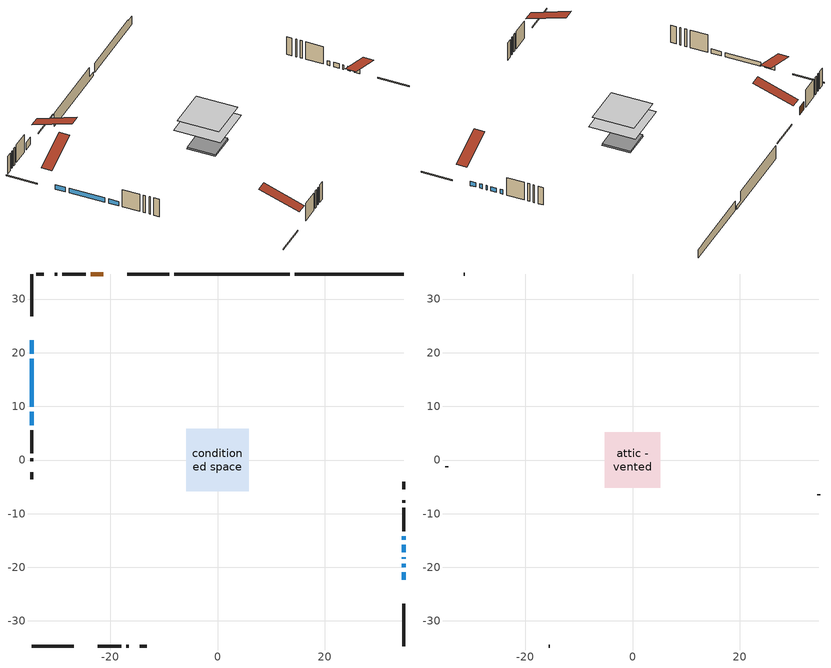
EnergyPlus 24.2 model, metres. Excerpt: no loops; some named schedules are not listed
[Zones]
conditioned space
 floor adiabatic (AdiabaticFloorConstruction): -5.83,-5.83 -5.83,5.83 5.83,5.83 5.83,-5.83 z3.69
 floor foundation (Slab1 construction): -3.46,-3.46 -3.46,3.46 3.46,3.46 3.46,-3.46 z-1.98
 floor foundation (Slab1 construction 1): -3.56,-3.56 -3.56,3.56 3.56,3.56 3.56,-3.56 z-2.41
 wall outside (RimJoist1 construction): -8.95,34.66 -16.78,34.66 / -34.66,-34.66 -26.83,-34.66 / -34.66,34.66 -34.66,26.83 / 34.66,-34.66 34.66,-26.83 z1.25:1.55
 wall outside (AdiabaticWallConstruction 1): -21.29,34.66 -23.62,34.66 z1.25:3.28
 wall outside (AdiabaticWallConstruction): 34.66,-22.32 34.66,-20.93 / -34.66,22.32 -34.66,19.8 / 34.66,-20 34.66,-19.31 / -34.66,18.87 -34.66,9.95 / -34.66,9.02 -34.66,6.5 / 34.66,-18.39 34.66,-18.11 / 34.66,-17.19 34.66,-15.79 / 34.66,-14.87 34.66,-14.18 z1.25:2.47
 wall outside (Wall1 construction): -24.55,34.66 -28.9,34.66 / -22.32,-34.66 -17.98,-34.66 / -34.66,5.57 -34.66,1.23 / 34.66,-13.25 34.66,-8.91 z1.25:6.13
 wall outside (Wall2 construction): -29.83,34.66 -30.32,34.66 / -17.05,-34.66 -16.55,-34.66 / -34.66,0.3 -34.66,-0.2 / 34.66,-7.98 34.66,-7.48 z1.25:6.13
 wall outside (Wall4 construction): -32.39,34.66 -33.73,34.66 / -14.48,-34.66 -13.14,-34.66 / -34.66,-2.27 -34.66,-3.61 / 34.66,-5.41 34.66,-4.07 z1.25:6.13
 wall foundation (FoundationWall1 construction): 14.39,34.66,-1.98 14.39,34.66,0.46 32.64,34.66,0.46 32.64,34.66,0.3 34.66,34.66,0.3 34.66,34.66,-1.98
 wall foundation (FoundationWall2 construction): -8.02,34.66,-2.41 -8.02,34.66,1.25 11.32,34.66,1.25 11.32,34.66,-1.36 13.46,34.66,-1.36 13.46,34.66,-2.41
 window (WindowConstruction): 34.66,-22.32 34.66,-20.93 z1.25:2.47
 window (WindowConstruction 7): -34.66,22.32 -34.66,19.8 z1.25:2.47
 window (WindowConstruction 1): 34.66,-20 34.66,-19.31 z1.25:2.47
 window (WindowConstruction 2): -34.66,18.87 -34.66,9.95 z1.25:2.47
 window (WindowConstruction 3): -34.66,9.02 -34.66,6.5 z1.25:2.47
 window (WindowConstruction 4): 34.66,-18.39 34.66,-18.12 z1.25:2.47
 window (WindowConstruction 5): 34.66,-17.19 34.66,-15.8 z1.25:2.47
 window (WindowConstruction 6): 34.66,-14.87 34.66,-14.18 z1.25:2.47
 door (Door): -21.29,34.66 -23.62,34.66 z1.25:3.28
 ceiling adiabatic (AdiabaticFloorConstruction): 5.83,-5.83 5.83,5.83 -5.83,5.83 -5.83,-5.83 z3.69
attic - vented
 floor to conditioned space (Floor1 construction Reversed): -5.17,-5.17 -5.17,5.17 5.17,5.17 5.17,-5.17 z6.13
 wall outside (Wall3 construction): -31.25,34.66 -31.46,34.66 / -15.62,-34.66 -15.41,-34.66 / -34.66,-1.13 -34.66,-1.34 / 34.66,-6.55 34.66,-6.34 z1.25:6.13
 roof outside (Roof1 construction): -20.37,34.66,6.13 -20.37,24.59,9.48 -17.71,24.59,9.48 -17.71,34.66,6.13; -23.25,-34.66,6.13 -23.25,-24.59,9.48 -25.9,-24.59,9.48 -25.9,-34.66,6.13; -34.66,23.25,6.13 -24.59,23.25,9.48 -24.59,25.9,9.48 -34.66,25.9,6.13; 34.66,-23.25,6.13 24.59,-23.25,9.48 24.59,-25.9,9.48 34.66,-25.9,6.13
[Building]
Building 1: Terrain=Suburbs
[Site:Location]
Regina Intl AP_SK: Latitude {deg}=50.43; Longitude {deg}=-104.67; Time Zone {hr}=-6; Elevation {m}=578; Keep Site Location Information=Yes
[Site:GroundTemperature:Shallow]
-2.28208, -4.75844, -4.95676, -3.7816, 0.936024, 5.63167, 9.70254, 12.2813, 12.5004, 10.403, 6.43594, 1.88434
[Site:WaterMainsTemperature]
Calculation Method=Schedule; Temperature Schedule=mains temperature schedule
[Material] Roughness=Rough; Thermal Absorptance=0.9
Name | Thickness {m} | Conductivity {W/m-K} | Density {kg/m3} | Specific Heat {J/kg-K} | Solar Absorptance | Visible Absorptance
asphalt or fiberglass shingles | 0.00635 | 0.162714 | 1121.4 | 1465.45 | 0.84 | 0.84
ceiling loosefill ins | 0.169333 | 0.0480833 | 16.02 | 1046.75 | 0.7 | 0.7
ceiling stud and cavity | 0.1397 | 0.325149 | 65.682 | 1177.47 | 0.7 | 0.7
concrete 4.0 in. | 0.1016 | 1.803125 | 2242.8 | 837.4 | 0.7 | 0.7
concrete 8.0 in. | 0.2032 | 1.803125 | 2242.8 | 837.4 | 0.7 | 0.7
door material | 0.04445 | 0.0451087 | 512.64 | 1214.23 | 0.7 | 0.7
exterior vertical ins | 0.0457286 | 0.029427 | 32.04 | 1214.23 | 0.7 | 0.7
exterior vertical ins 1 | 0.00222023 | 0.029427 | 32.04 | 1214.23 | 0.7 | 0.7
floor covering | 0.0127 | 0.0433444 | 54.468 | 1339.84 | 0.6 | 0.6
floor rigid ins; wall rigid ins | 0.512978 | 0.029427 | 32.04 | 1214.23 | 0.7 | 0.7
floor stud and cavity | 0.1397 | 1.75129 | 37.0049 | 1207.88 | 0.7 | 0.7
furniture material conditioned space 1 | 0.1524 | 0.115458 | 640.8 | 1214.23 | 0.6 | 0.6
gypsum board | 0.0127 | 0.160291 | 801 | 837.4 | 0.6 | 0.6
gypsum board 1 | 0.0127 | 0.160291 | 801 | 837.4 | 0.7 | 0.7
osb sheathing 0.5 in. | 0.0127 | 0.115458 | 512.64 | 1214.23 | 0.7 | 0.7
osb sheathing 0.75 in. | 0.01905 | 0.115458 | 512.64 | 1214.23 | 0.7 | 0.7
osb sheathing 2.0 in. | 0.0508 | 0.115458 | 512.64 | 1214.23 | 0.7 | 0.7
rim joist stud and cavity | 0.0508 | 0.0309689 | 125.044 | 1163.47 | 0.6 | 0.6
wall stud and cavity | 0.1397 | 0.0929022 | 139.0536 | 1170.24 | 0.7 | 0.7
wall stud and cavity 1 | 0.1397 | 0.100175 | 139.0536 | 1170.24 | 0.7 | 0.7
wall stud and cavity 2 | 0.0889 | 6.1454 | 50.32683 | 1063.81 | 0.6 | 0.6
wall stud and cavity 3 | 0.1397 | 0.0985229 | 139.0536 | 1170.24 | 0.7 | 0.7
wall stud and cavity 4 | 0.0889 | 0.380278 | 52.3479 | 1209.89 | 0.7 | 0.7
wall stud and cavity 5 | 0.0889 | 0.391764 | 83.0341 | 1211.67 | 0.7 | 0.7
wood siding | 0.0254 | 0.102417 | 544.68 | 1172.36 | 0 | 0
wood siding 1 | 0.00254 | 0.102417 | 544.68 | 1172.36 | 0 | 0
wood siding 2; wood siding 3; wood siding 4 | 0.0254 | 0.102417 | 544.68 | 1172.36 | 0.7 | 0.7
[WindowMaterial:SimpleGlazingSystem]
Name | U-Factor {W/m2-K} | Solar Heat Gain Coefficient
WindowMaterial | 2.77995 | 0.66
WindowMaterial 1 | 2.76916 | 0.64
WindowMaterial 2 | 2.87364 | 0.71
WindowMaterial 3 | 2.92587 | 0.66
WindowMaterial 4 | 4.66618 | 0.62
WindowMaterial 5 | 2.95029 | 0.64
[Construction]
AdiabaticFloorConstruction: floor stud and cavity, floor rigid ins, osb sheathing 0.75 in., floor covering
AdiabaticWallConstruction: wood siding 3, wall rigid ins, wall stud and cavity 4, gypsum board
AdiabaticWallConstruction 1: wood siding 4, wall rigid ins, wall stud and cavity 4, gypsum board
Door: door material
Floor1 construction Reversed: gypsum board, ceiling stud and cavity, ceiling loosefill ins
FoundationWall1 construction; FoundationWall2 construction: concrete 8.0 in., gypsum board 1
furniture construction conditioned space 1: furniture material conditioned space 1
PartitionWallConstruction: gypsum board, wall stud and cavity 5, gypsum board
RimJoist1 construction: wood siding 2, osb sheathing 2.0 in., rim joist stud and cavity
Roof1 construction: asphalt or fiberglass shingles
Slab1 construction; Slab1 construction 1: concrete 4.0 in.
Wall1 construction: wood siding, osb sheathing 0.5 in., wall stud and cavity, gypsum board
Wall2 construction: wood siding, osb sheathing 0.5 in., wall stud and cavity 1, gypsum board
Wall3 construction: wood siding 1, wall stud and cavity 2
Wall4 construction: wood siding, osb sheathing 0.5 in., wall stud and cavity 3, gypsum board
WindowConstruction; WindowConstruction 5: WindowMaterial
WindowConstruction 1: WindowMaterial 1
WindowConstruction 2: WindowMaterial 2
WindowConstruction 3; WindowConstruction 7: WindowMaterial 3
WindowConstruction 4: WindowMaterial 4
WindowConstruction 6: WindowMaterial 5
[Zone] Multiplier=1; Part of Total Floor Area=Yes
Name | Volume {m3}
attic - vented | 58.2771
conditioned space | 586.4
[Space]
Name | Zone | Volume {m3}
attic - vented 1 | attic - vented | 58.2771
conditioned space 1 | conditioned space | 586.4
[ZoneInfiltration:EffectiveLeakageArea]
infil attic - vented 1: Zone or Space=attic - vented 1; Schedule=Always On Discrete; Effective Air Leakage Area {cm2}=3376.74; Stack Coefficient=0.000572584; Wind Coefficient=1.61674e-05
[ZoneMixing]
whole house fan mix: Zone or Space=attic - vented; Schedule=Always On Continuous; Design Flow Rate Calculation Method=Flow/Zone; Design Flow Rate {m3/s}=0; Source Zone or Space=conditioned space
[SurfaceProperty:ExposedFoundationPerimeter] Exposed Perimeter Calculation Method=TotalExposedPerimeter
Name | Total Exposed Perimeter {m}
Slab1 | 20.269
Slab1 1 | 21.488
[InternalMass] Zone or ZoneList=conditioned space; Space or SpaceList=conditioned space 1
Name | Construction | Surface Area {m2}
furniture mass conditioned space 1 | furniture construction conditioned space 1 | 93.8399
partition wall mass | PartitionWallConstruction | 234.6
[Lights]
interior lighting: Zone or ZoneList or Space or SpaceList=conditioned space 1; Schedule=interior lighting schedule; Design Level Calculation Method=LightingLevel; Lighting Level {W}=343.2; Return Air Fraction=0; Fraction Radiant=0.6; Fraction Visible=0.2; Fraction Replaceable=1
[People]
occupants: Zone or ZoneList or Space or SpaceList=conditioned space 1; Number of People Schedule=occupants schedule; Number of People Calculation Method=People; Number of People=3; Fraction Radiant=0.314171; Sensible Heat Fraction=0.56303; Activity Level Schedule=occupants activity schedule; Carbon Dioxide Generation Rate {m3/s-W}=0; Enable ASHRAE 55 Comfort Warnings=No; Mean Radiant Temperature Calculation Type=EnclosureAveraged
[ElectricEquipment] Zone or ZoneList or Space or SpaceList=conditioned space 1; Design Level Calculation Method=EquipmentLevel
Name | Schedule | Design Level {W} | Fraction Latent | Fraction Radiant | Fraction Lost
clothes dryer | clothes dryer schedule | 140.772 | 0.015 | 0.081 | 0.85
clothes washer | clothes washer schedule | 32.1985 | 0.03 | 0.162 | 0.7
cooking range | cooking range schedule | 215.147 | 0.08 | 0.432 | 0.2
dishwasher | dishwasher schedule | 66.8632 | 0.3 | 0.18 | 0.4
fridge | fridge schedule | 72.9452 | 0 | 0.6 | 0
mech vent house fan | mech vent house fan schedule | 0 | 0 | 0 | 1
mech vent house fan cfis | mech vent house fan cfis schedule | 0 | 0 | 0 | 0
misc plug loads | misc plug loads schedule | 494.7 | 0.045 | 0.513 | 0.1
whole house fan | Always On Discrete | 0 | 0 | 0 | 1
[OtherEquipment] Zone or ZoneList or Space or SpaceList=conditioned space 1; Design Level Calculation Method=EquipmentLevel
Name | Fuel Type | Schedule | Design Level {W} | Fraction Latent | Fraction Radiant | Fraction Lost
clothes dryer 1 | Electricity | clothes dryer schedule | 0 | 0.015 | 0.081 | 0.85
cooking range 1 | Electricity | cooking range schedule | 0 | 0.08 | 0.432 | 0.2
general water use latent | None | general water use schedule | 62.594 | 1 | 0 | 0
general water use sensible | None | general water use schedule | -61.6891 | 0 | 0.6 | 0
mech vent house fan latent load | None | Always On Discrete | 0 | 1 | 0 | 0
mech vent house fan sensible load | None | Always On Discrete | 0 | 0 | 0 | 0
water heater energy adjustment1 | NaturalGas | Always On Discrete | 0.01 | 0 | 0 | 1
[ZoneInfiltration:DesignFlowRate] Zone or ZoneList or Space or SpaceList=conditioned space 1; Schedule=Always On Discrete; Design Flow Rate Calculation Method=Flow/Zone; Design Flow Rate {m3/s}=0
infil flow; natural vent flow; whole house fan flow
[AvailabilityManager:Scheduled]
central ac and furnace airloop Availability Manager: Schedule=Always On Discrete
[Foundation:Kiva] Initial Indoor Air Temperature {C}=21; Wall Depth Below Slab {m}=0.2032; Custom Block X Position 1 {m}=0.2159; Custom Block Z Position 1 {m}=0
Name | Wall Height Above Grade {m} | Custom Block Material Name 1 | Custom Block Depth 1 {m}
Foundation Kiva 1 | 0.459974 | exterior vertical ins | 2.43998
Foundation Kiva 2 | 1.25002 | exterior vertical ins 1 | 3.66001
[Foundation:Kiva:Settings]
Soil Conductivity {W/m-K}=0.849921; Soil Density {kg/m3}=1842.3; Soil Specific Heat {J/kg-K}=418.7; Ground Solar Absorptivity=0.9; Ground Thermal Absorptivity=0.9; Ground Surface Roughness {m}=0.03; Far-Field Width {m}=40; Deep-Ground Boundary Condition=ZeroFlux; Deep-Ground Depth {m}=40; Minimum Cell Dimension {m}=0.2; Maximum Cell Growth Coefficient=3; Simulation Timestep=Timestep
[Exterior:Lights]
exterior lighting: Schedule=exterior lighting schedule; Design Level {W}=75.6
[EnergyManagementSystem:GlobalVariable]
central_ac_and_furnace_airloop_Fan_RTF
infil_program_Qfan
infil_program_Qinf
natural_vent_program_Qnv
natural_vent_program_Qwhf
[EnergyManagementSystem:Sensor]
Name | Output:Variable or Output:Meter Index Key | Output:Variable or Output:Meter
airflow_gain | infil flow | Infiltration Sensible Heat Gain Energy
airflow_gain_1 | natural vent flow | Infiltration Sensible Heat Gain Energy
airflow_gain_2 | whole house fan flow | Infiltration Sensible Heat Gain Energy
airflow_loss | infil flow | Infiltration Sensible Heat Loss Energy
airflow_loss_1 | natural vent flow | Infiltration Sensible Heat Loss Energy
airflow_loss_2 | whole house fan flow | Infiltration Sensible Heat Loss Energy
clg_load_cond |  | Cooling:EnergyTransfer:Zone:CONDITIONED SPACE
clg_sp_s; clg_sp_s_1 | cooling setpoint | Schedule Value
clothes_dryer_exhaust_0_sch_s | clothes dryer exhaust 0 schedule | Schedule Value
cool_season | cooling season schedule | Schedule Value
htg_load_cond |  | Heating:EnergyTransfer:Zone:CONDITIONED SPACE
htg_sp_s; htg_sp_s_1 | heating setpoint | Schedule Value
ig_ee_conv | clothes dryer | Electric Equipment Convective Heating Energy
ig_ee_conv_2 | cooking range | Electric Equipment Convective Heating Energy
ig_ee_conv_4 | fridge | Electric Equipment Convective Heating Energy
ig_ee_conv_5 | misc plug loads | Electric Equipment Convective Heating Energy
ig_ee_conv_6 | whole house fan | Electric Equipment Convective Heating Energy
ig_ee_rad | clothes dryer | Electric Equipment Radiant Heating Energy
ig_ee_rad_2 | cooking range | Electric Equipment Radiant Heating Energy
ig_ee_rad_4 | fridge | Electric Equipment Radiant Heating Energy
ig_ee_rad_5 | misc plug loads | Electric Equipment Radiant Heating Energy
ig_ee_rad_6 | whole house fan | Electric Equipment Radiant Heating Energy
ig_lgt_conv | interior lighting | Lights Convective Heating Energy
ig_lgt_rad | interior lighting | Lights Radiant Heating Energy
ig_lgt_vis | interior lighting | Lights Visible Radiation Heating Energy
ig_oe_conv | clothes dryer 1 | Other Equipment Convective Heating Energy
ig_oe_conv_1 | cooking range 1 | Other Equipment Convective Heating Energy
ig_oe_conv_2 | general water use latent | Other Equipment Convective Heating Energy
ig_oe_conv_3 | general water use sensible | Other Equipment Convective Heating Energy
ig_oe_conv_4 | water heater energy adjustment1 | Other Equipment Convective Heating Energy
ig_oe_rad | clothes dryer 1 | Other Equipment Radiant Heating Energy
ig_oe_rad_1 | cooking range 1 | Other Equipment Radiant Heating Energy
ig_oe_rad_2 | general water use latent | Other Equipment Radiant Heating Energy
ig_oe_rad_3 | general water use sensible | Other Equipment Radiant Heating Energy
ig_oe_rad_4 | water heater energy adjustment1 | Other Equipment Radiant Heating Energy
ig_ppl_conv | occupants | People Convective Heating Energy
ig_ppl_rad | occupants | People Radiant Heating Energy
im_conv | furniture mass conditioned space 1 | Surface Inside Face Convection Heat Gain Energy
im_conv_1 | partition wall mass | Surface Inside Face Convection Heat Gain Energy
im_ig | furniture mass conditioned space 1 | Surface Inside Face Internal Gains Radiation Heat Gain Energy
im_ig_1 | partition wall mass | Surface Inside Face Internal Gains Radiation Heat Gain Energy
im_lgt | furniture mass conditioned space 1 | Surface Inside Face Lights Radiation Heat Gain Energy
im_lgt_1 | partition wall mass | Surface Inside Face Lights Radiation Heat Gain Energy
im_sol | furniture mass conditioned space 1 | Surface Inside Face Solar Radiation Heat Gain Energy
im_sol_1 | partition wall mass | Surface Inside Face Solar Radiation Heat Gain Energy
im_surf | furniture mass conditioned space 1 | Surface Inside Face Net Surface Thermal Radiation Heat Gain Energy
im_surf_1 | partition wall mass | Surface Inside Face Net Surface Thermal Radiation Heat Gain Energy
mv_conv | mech vent house fan | Electric Equipment Convective Heating Energy
mv_conv_1 | mech vent house fan cfis | Electric Equipment Convective Heating Energy
mv_conv_2 | mech vent house fan latent load | Other Equipment Convective Heating Energy
mv_conv_3 | mech vent house fan sensible load | Other Equipment Convective Heating Energy
mv_rad | mech vent house fan | Electric Equipment Radiant Heating Energy
mv_rad_1 | mech vent house fan cfis | Electric Equipment Radiant Heating Energy
mv_rad_2 | mech vent house fan latent load | Other Equipment Radiant Heating Energy
mv_rad_3 | mech vent house fan sensible load | Other Equipment Radiant Heating Energy
natural_vent_s | natural vent schedule | Schedule Value
out_pb_s |  | Site Outdoor Air Barometric Pressure
out_wt_s |  | Site Outdoor Air Humidity Ratio
site_vw_s |  | Site Wind Speed
ss_back_out | Window1 | Surface Window Shortwave from Zone Back Out Window Heat Transfer Rate
ss_back_out_1 | Window10 | Surface Window Shortwave from Zone Back Out Window Heat Transfer Rate
ss_back_out_2 | Window2 | Surface Window Shortwave from Zone Back Out Window Heat Transfer Rate
ss_back_out_3 | Window3 | Surface Window Shortwave from Zone Back Out Window Heat Transfer Rate
ss_back_out_4 | Window5 | Surface Window Shortwave from Zone Back Out Window Heat Transfer Rate
ss_back_out_5 | Window7 | Surface Window Shortwave from Zone Back Out Window Heat Transfer Rate
ss_back_out_6 | Window8 | Surface Window Shortwave from Zone Back Out Window Heat Transfer Rate
ss_back_out_7 | Window9 | Surface Window Shortwave from Zone Back Out Window Heat Transfer Rate
ss_conv | Door1 | Surface Inside Face Convection Heat Gain Energy
ss_conv_1 | Window1 | Surface Inside Face Convection Heat Gain Energy
ss_conv_2 | Window10 | Surface Inside Face Convection Heat Gain Energy
ss_conv_3 | Window2 | Surface Inside Face Convection Heat Gain Energy
ss_conv_4 | Window3 | Surface Inside Face Convection Heat Gain Energy
ss_conv_5 | Window5 | Surface Inside Face Convection Heat Gain Energy
ss_conv_6 | Window7 | Surface Inside Face Convection Heat Gain Energy
ss_conv_7 | Window8 | Surface Inside Face Convection Heat Gain Energy
ss_conv_8 | Window9 | Surface Inside Face Convection Heat Gain Energy
ss_ig | Door1 | Surface Inside Face Internal Gains Radiation Heat Gain Energy
ss_ig_1 | Window1 | Surface Inside Face Internal Gains Radiation Heat Gain Energy
ss_ig_2 | Window10 | Surface Inside Face Internal Gains Radiation Heat Gain Energy
ss_ig_3 | Window2 | Surface Inside Face Internal Gains Radiation Heat Gain Energy
ss_ig_4 | Window3 | Surface Inside Face Internal Gains Radiation Heat Gain Energy
ss_ig_5 | Window5 | Surface Inside Face Internal Gains Radiation Heat Gain Energy
ss_ig_6 | Window7 | Surface Inside Face Internal Gains Radiation Heat Gain Energy
ss_ig_7 | Window8 | Surface Inside Face Internal Gains Radiation Heat Gain Energy
ss_ig_8 | Window9 | Surface Inside Face Internal Gains Radiation Heat Gain Energy
ss_lgt | Door1 | Surface Inside Face Lights Radiation Heat Gain Energy
ss_sol | Door1 | Surface Inside Face Solar Radiation Heat Gain Energy
ss_surf | Door1 | Surface Inside Face Net Surface Thermal Radiation Heat Gain Energy
ss_surf_1 | Window1 | Surface Inside Face Net Surface Thermal Radiation Heat Gain Energy
ss_surf_2 | Window10 | Surface Inside Face Net Surface Thermal Radiation Heat Gain Energy
ss_surf_3 | Window2 | Surface Inside Face Net Surface Thermal Radiation Heat Gain Energy
ss_surf_4 | Window3 | Surface Inside Face Net Surface Thermal Radiation Heat Gain Energy
ss_surf_5 | Window5 | Surface Inside Face Net Surface Thermal Radiation Heat Gain Energy
ss_surf_6 | Window7 | Surface Inside Face Net Surface Thermal Radiation Heat Gain Energy
ss_surf_7 | Window8 | Surface Inside Face Net Surface Thermal Radiation Heat Gain Energy
ss_surf_8 | Window9 | Surface Inside Face Net Surface Thermal Radiation Heat Gain Energy
ss_trans_in | Window1 | Surface Window Transmitted Solar Radiation Rate
ss_trans_in_1 | Window10 | Surface Window Transmitted Solar Radiation Rate
ss_trans_in_2 | Window2 | Surface Window Transmitted Solar Radiation Rate
ss_trans_in_3 | Window3 | Surface Window Transmitted Solar Radiation Rate
ss_trans_in_4 | Window5 | Surface Window Transmitted Solar Radiation Rate
ss_trans_in_5 | Window7 | Surface Window Transmitted Solar Radiation Rate
ss_trans_in_6 | Window8 | Surface Window Transmitted Solar Radiation Rate
ss_trans_in_7 | Window9 | Surface Window Transmitted Solar Radiation Rate
ss_trans_out | Window1 | Surface Inside Face Initial Transmitted Diffuse Transmitted Out Window Solar Radiation Rate
ss_trans_out_1 | Window10 | Surface Inside Face Initial Transmitted Diffuse Transmitted Out Window Solar Radiation Rate
ss_trans_out_2 | Window2 | Surface Inside Face Initial Transmitted Diffuse Transmitted Out Window Solar Radiation Rate
ss_trans_out_3 | Window3 | Surface Inside Face Initial Transmitted Diffuse Transmitted Out Window Solar Radiation Rate
ss_trans_out_4 | Window5 | Surface Inside Face Initial Transmitted Diffuse Transmitted Out Window Solar Radiation Rate
ss_trans_out_5 | Window7 | Surface Inside Face Initial Transmitted Diffuse Transmitted Out Window Solar Radiation Rate
ss_trans_out_6 | Window8 | Surface Inside Face Initial Transmitted Diffuse Transmitted Out Window Solar Radiation Rate
ss_trans_out_7 | Window9 | Surface Inside Face Initial Transmitted Diffuse Transmitted Out Window Solar Radiation Rate
s_conv | Floor1 | Surface Inside Face Convection Heat Gain Energy
s_conv_1 | FoundationWall1 | Surface Inside Face Convection Heat Gain Energy
s_conv_10 | Slab1 1 | Surface Inside Face Convection Heat Gain Energy
s_conv_11 | Wall1:0 | Surface Inside Face Convection Heat Gain Energy
s_conv_12 | Wall1:180 | Surface Inside Face Convection Heat Gain Energy
s_conv_13 | Wall1:270 | Surface Inside Face Convection Heat Gain Energy
s_conv_14 | Wall1:90 | Surface Inside Face Convection Heat Gain Energy
s_conv_15 | Wall2:0 | Surface Inside Face Convection Heat Gain Energy
s_conv_16 | Wall2:180 | Surface Inside Face Convection Heat Gain Energy
s_conv_17 | Wall2:270 | Surface Inside Face Convection Heat Gain Energy
s_conv_18 | Wall2:90 | Surface Inside Face Convection Heat Gain Energy
s_conv_19 | Wall4:0 | Surface Inside Face Convection Heat Gain Energy
s_conv_2 | FoundationWall2 | Surface Inside Face Convection Heat Gain Energy
s_conv_20 | Wall4:180 | Surface Inside Face Convection Heat Gain Energy
s_conv_21 | Wall4:270 | Surface Inside Face Convection Heat Gain Energy
s_conv_22 | Wall4:90 | Surface Inside Face Convection Heat Gain Energy
s_conv_3 | inferred conditioned ceiling | Surface Inside Face Convection Heat Gain Energy
s_conv_4 | inferred conditioned floor | Surface Inside Face Convection Heat Gain Energy
s_conv_5 | RimJoist1:0 | Surface Inside Face Convection Heat Gain Energy
s_conv_6 | RimJoist1:180 | Surface Inside Face Convection Heat Gain Energy
s_conv_7 | RimJoist1:270 | Surface Inside Face Convection Heat Gain Energy
s_conv_8 | RimJoist1:90 | Surface Inside Face Convection Heat Gain Energy
s_conv_9 | Slab1 | Surface Inside Face Convection Heat Gain Energy
s_ig | Floor1 | Surface Inside Face Internal Gains Radiation Heat Gain Energy
s_ig_1 | FoundationWall1 | Surface Inside Face Internal Gains Radiation Heat Gain Energy
s_ig_10 | Slab1 1 | Surface Inside Face Internal Gains Radiation Heat Gain Energy
s_ig_11 | Wall1:0 | Surface Inside Face Internal Gains Radiation Heat Gain Energy
s_ig_12 | Wall1:180 | Surface Inside Face Internal Gains Radiation Heat Gain Energy
s_ig_13 | Wall1:270 | Surface Inside Face Internal Gains Radiation Heat Gain Energy
s_ig_14 | Wall1:90 | Surface Inside Face Internal Gains Radiation Heat Gain Energy
s_ig_15 | Wall2:0 | Surface Inside Face Internal Gains Radiation Heat Gain Energy
s_ig_16 | Wall2:180 | Surface Inside Face Internal Gains Radiation Heat Gain Energy
s_ig_17 | Wall2:270 | Surface Inside Face Internal Gains Radiation Heat Gain Energy
s_ig_18 | Wall2:90 | Surface Inside Face Internal Gains Radiation Heat Gain Energy
s_ig_19 | Wall4:0 | Surface Inside Face Internal Gains Radiation Heat Gain Energy
s_ig_2 | FoundationWall2 | Surface Inside Face Internal Gains Radiation Heat Gain Energy
s_ig_20 | Wall4:180 | Surface Inside Face Internal Gains Radiation Heat Gain Energy
s_ig_21 | Wall4:270 | Surface Inside Face Internal Gains Radiation Heat Gain Energy
s_ig_22 | Wall4:90 | Surface Inside Face Internal Gains Radiation Heat Gain Energy
s_ig_3 | inferred conditioned ceiling | Surface Inside Face Internal Gains Radiation Heat Gain Energy
s_ig_4 | inferred conditioned floor | Surface Inside Face Internal Gains Radiation Heat Gain Energy
s_ig_5 | RimJoist1:0 | Surface Inside Face Internal Gains Radiation Heat Gain Energy
s_ig_6 | RimJoist1:180 | Surface Inside Face Internal Gains Radiation Heat Gain Energy
s_ig_7 | RimJoist1:270 | Surface Inside Face Internal Gains Radiation Heat Gain Energy
s_ig_8 | RimJoist1:90 | Surface Inside Face Internal Gains Radiation Heat Gain Energy
s_ig_9 | Slab1 | Surface Inside Face Internal Gains Radiation Heat Gain Energy
s_lgt | Floor1 | Surface Inside Face Lights Radiation Heat Gain Energy
s_lgt_1 | FoundationWall1 | Surface Inside Face Lights Radiation Heat Gain Energy
s_lgt_10 | Slab1 1 | Surface Inside Face Lights Radiation Heat Gain Energy
s_lgt_11 | Wall1:0 | Surface Inside Face Lights Radiation Heat Gain Energy
s_lgt_12 | Wall1:180 | Surface Inside Face Lights Radiation Heat Gain Energy
s_lgt_13 | Wall1:270 | Surface Inside Face Lights Radiation Heat Gain Energy
